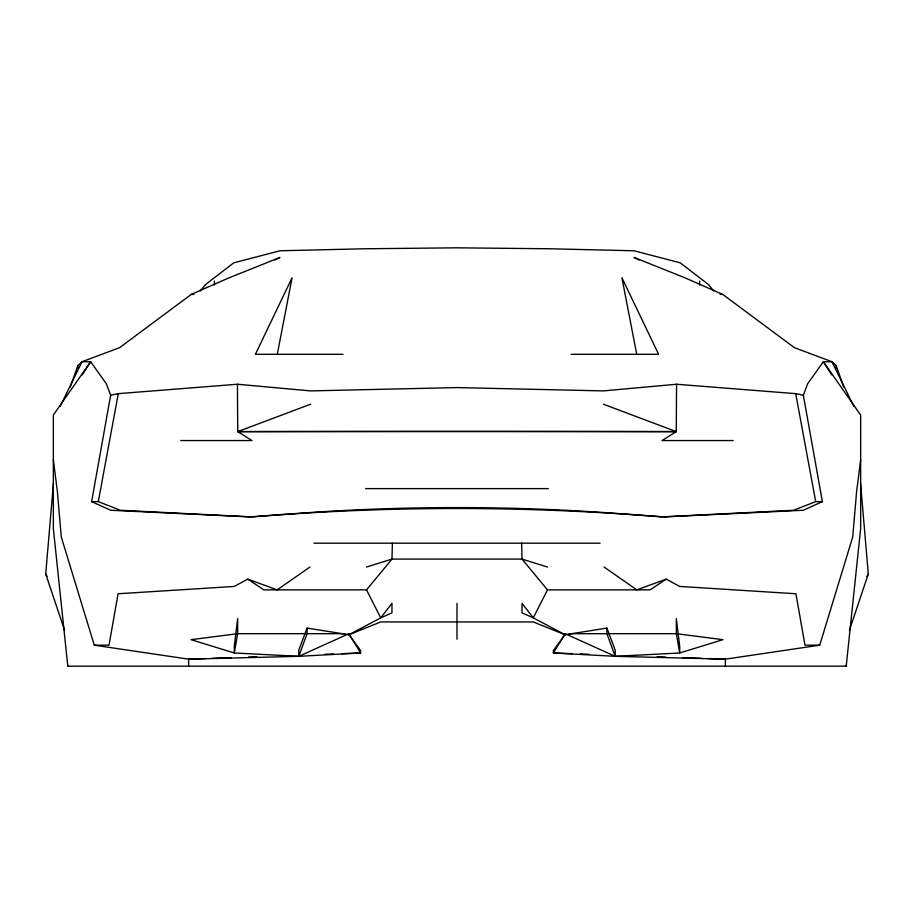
<?xml version="1.0" encoding="UTF-8"?>
<svg xmlns="http://www.w3.org/2000/svg" width="914" height="914" viewBox="0 0 914 914"><rect width="100%" height="100%" fill="white"/><g stroke="black" fill="none" stroke-linecap="round" stroke-linejoin="round"><path stroke-width="1.37" d="M831.717 374.866L823.343 361.727L860.657 415.047L860.657 528.498L846.204 666.18L67.796 666.18L53.343 528.498L53.343 415.047L90.657 361.727L106.367 383.8L110.651 395.202L91.629 501.626L110.651 510.263L249.819 516.913L307.013 512.754A658.046 196.544 0 0 1 606.987 512.754L664.181 516.913L803.349 510.263L822.371 501.626L803.349 395.202L807.633 383.8L823.343 361.727L831.957 361.727L836.196 365.634L843.725 387.148M733.222 440.548L662.044 440.548L676.28 431.614L676.554 384.246L795.694 393.648L803.349 395.202M392.392 543.179L391.969 559.094L366.514 589.861L263.872 589.861L247.751 579.133L234.304 586.434L118.077 593.757L109.017 645.181L94.279 645.181L61.272 536.964L57.388 491.583L53.343 459.879M64.631 630.466L45.7 573.969L53.48 482.946M860.657 459.879L856.612 491.583L852.728 536.964L819.721 645.181L725.35 659.165L615.202 656.321L553.37 652.984L553.37 650.551L565.035 634.739L565.035 633.688L615.202 656.321L679.696 652.984L722.951 639.674L677.754 633.87M236.246 633.87L191.049 639.674L234.304 652.984L234.304 646.335L237.663 618.641L237.663 633.688L234.304 652.984L298.798 656.321L360.63 652.984L360.63 650.551L348.965 634.739L348.965 633.688L298.798 656.321L188.65 659.165L94.279 645.181M250.699 516.844L120.385 510.263L98.289 501.626L118.306 393.648L237.446 384.246L310.589 390.906L457 387.582L603.411 390.906L676.554 384.246M277.273 354.301L292.08 277.765L255.383 354.301L342.944 354.301M849.369 630.466L868.3 573.969L860.52 482.946M70.275 387.148L77.804 365.634L82.043 361.727L119.62 347.651L191.277 294.399L229.197 277.765L279.924 257.44L274.851 260.033M307.081 628.078L307.081 633.688L298.798 656.321L298.798 650.185L307.081 628.078L348.965 634.739L380.715 621.943L533.285 621.943L565.035 634.739L606.919 628.078L615.202 650.185L615.202 656.321L606.919 633.688L606.919 628.078M60.21 406.262L82.043 361.727L90.657 361.727L82.283 374.866M819.721 645.181L804.983 645.181L795.923 593.757L679.696 586.434L666.249 579.133L650.128 589.861L547.486 589.861L533.285 617.841L522.031 612.883L522.031 603.331L533.285 617.841L565.035 634.739M866.906 576.437L868.3 573.969M565.035 633.688L553.37 652.984L571.856 653.659M200.28 290.892L205.673 284.425L233.756 262.844L279.924 250.779L364.652 248.768L457 247.82L549.348 248.768L634.076 250.779L680.245 262.844L708.327 284.425L713.72 290.892M309.949 567.034L277.182 589.861L247.751 579.133M348.965 634.739L380.715 617.841L391.969 612.883L391.969 603.331L380.715 617.841L366.514 589.861M822.371 501.626L815.711 501.626L793.615 510.263L663.301 516.844M237.446 384.246L237.72 431.614L310.589 404.217M666.249 579.133L636.818 589.861L604.051 567.034M366.514 567.034L391.969 559.094L522.031 559.094L547.486 567.034M110.651 395.202L118.306 393.648M252.104 516.913C388.427 505.716 525.573 505.716 661.896 516.913M188.65 659.165L205.707 658.56M212.813 658.297L231.288 657.634M248.345 657.029L256.868 656.72M325.098 654.264L333.621 653.956M342.144 653.659L360.63 652.984L348.965 633.688M180.778 440.548L251.956 440.548L237.72 431.614L676.28 431.614L603.411 404.217M191.277 294.399L193.951 294.399M720.049 294.399L722.723 294.399L794.38 347.651L831.957 361.727L853.79 406.262M571.056 354.301L658.617 354.301L621.92 277.765L636.727 354.301M365.646 488.613L548.354 488.613M91.629 501.626L98.289 501.626M313.913 543.179L600.087 543.179M237.663 633.688L305.664 633.688M307.081 633.688L344.772 633.688M569.228 633.688L606.919 633.688M608.336 633.688L676.337 633.688L679.696 652.984L679.696 646.335L676.337 618.641L676.337 633.688M580.379 653.956L588.902 654.264M657.132 656.72L665.655 657.029M682.712 657.634L701.187 658.297M708.293 658.56L725.35 659.165M722.723 294.399L684.803 277.765L634.076 257.44L639.149 260.033M547.486 589.861L522.031 559.094L521.608 543.179M45.7 573.969L47.094 576.437M795.694 393.648L815.711 501.626M846.204 665.381L846.204 666.18M836.196 365.634L836.196 368.056M725.35 659.143L725.35 666.18M699.587 281.089L699.587 285.088M457 603.331L457 639.206M214.413 281.089L214.413 285.088M188.65 659.143L188.65 666.18M77.804 365.634L77.804 368.056M67.796 665.381L67.796 666.18M237.72 431.614A1009.25 12.636 0 0 1 676.28 431.614"/></g></svg>
